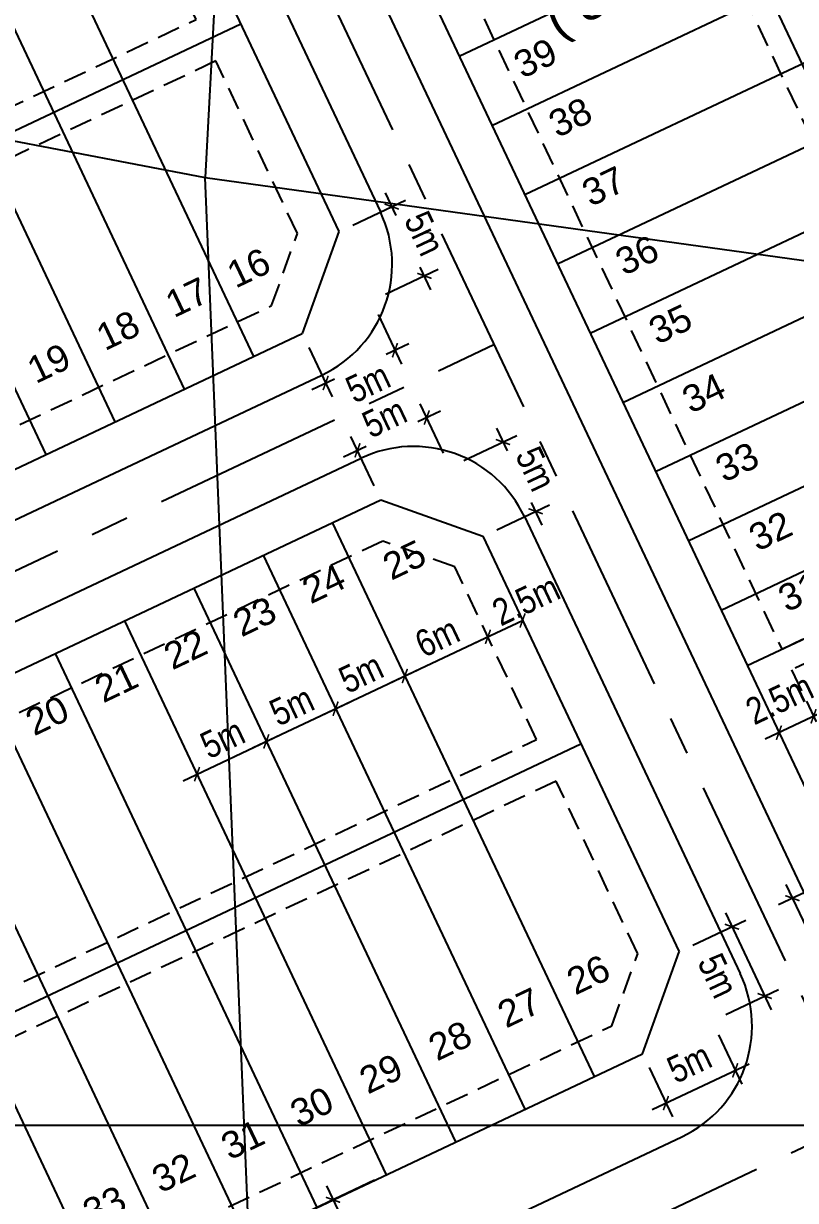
# Model space of a CAD drawing. Extents: x 597165 to 598689, y 1181586 to 1183364.
# Drawn here: x 597635 to 597685.4, y 1182549.4 to 1182626.3 of the extents above; entities that cross this region are included whole.
import ezdxf
from ezdxf.enums import TextEntityAlignment as Align

# ---------------------------------------------------------------- set-up
doc = ezdxf.new("R2010")
doc.units = 0
doc.header["$MEASUREMENT"] = 0
doc.linetypes.add('CENTER', pattern=[2, 1.25, -0.25, 0.25, -0.25])
doc.linetypes.add('DASHED', pattern=[0.75, 0.5, -0.25])
doc.layers.get('0').update_dxf_attribs({"linetype": 'CONTINUOUS'})
doc.layers.get('DEFPOINTS').update_dxf_attribs({"color": 8, "linetype": 'CONTINUOUS'})
for name, color, linetype in [('CGXD', 3, 'CONTINUOUS'), ('DIM-T', 7, 'CONTINUOUS'), ('DTEXT-TENLO', 4, 'CONTINUOUS'), ('NEN-HT', 8, 'CONTINUOUS'), ('NET-04', 4, 'CONTINUOUS'), ('NET-LENGOAI', 4, 'CONTINUOUS'), ('NET-LETRONG', 5, 'CONTINUOUS'), ('NET-PLO', 2, 'CONTINUOUS'), ('NET-TIM', 2, 'CENTER'), ('TEXT-SOLO', 7, 'CONTINUOUS')]:
    doc.layers.add(name, color=color, linetype=linetype)
doc.styles.add('AVO', font='VHELVEN.TTF')
doc.styles.add('VHEL-C-R', font='VHELVCN.TTF')
doc.styles.add('VTIMES-R', font='VAPTIMN.TTF')
doc.dimstyles.new('TL1000', dxfattribs={"dimscale": 0, "dimtxt": 2, "dimasz": 0.7, "dimexe": 1, "dimexo": 1, "dimgap": 0.5, "dimtad": 1, "dimdec": 1, "dimzin": 12, "dimtxsty": 'VHEL-C-R', "dimblk1": 'ARCHTICK', "dimblk2": 'ARCHTICK', "dimsah": 1, "dimcen": -0.09, "dimdle": 1, "dimclrd": 256, "dimclre": 256, "dimclrt": 256, "dimazin": 3, "dimtfac": 0.005, "dimtdec": 1, "dimtix": 1, "dimtmove": 0, "dimatfit": 3, "dimtolj": 1, "dimtzin": 0})

# ---------------------------------------------------------------- blocks, each defined once
blk = doc.blocks.new('_ARCHTICK')
at = {"color": 0, "linetype": 'BYBLOCK', "const_width": 0.15}
blk.add_lwpolyline([(-0.5, -0.5), (0.5, 0.5)], dxfattribs=at)
blk = doc.blocks.new('*D474')
at = {"linetype": 'BYBLOCK'}
blk.add_line((597645.43, 1182576.848), (597651.759, 1182579.837), dxfattribs=at)
at = {"layer": 'DEFPOINTS', "color": 0, "linetype": 'BYBLOCK'}
for p in [(597650.855, 1182579.41), (597650.855, 1182579.41), (597646.334, 1182577.275)]:
    blk.add_point(p, dxfattribs=at)
at = {"linetype": 'BYBLOCK', "xscale": 0.7, "yscale": 0.7, "zscale": 0.7}
for p, rotation in [((597650.855, 1182579.41), 25.28251725091417), ((597646.334, 1182577.275), 205.2825172509142)]:
    blk.add_blockref('_ARCHTICK', p, dxfattribs=dict(at, rotation=rotation))
at = {"linetype": 'BYBLOCK', "insert": (597647.999, 1182579.603), "char_height": 1.75, "attachment_point": 5, "rotation": 25.28252, "style": 'VHEL-C-R'}
blk.add_mtext('\\A1;5m', dxfattribs=at)
blk = doc.blocks.new('*D473')
at = {"linetype": 'BYBLOCK'}
blk.add_line((597649.951, 1182578.983), (597656.28, 1182581.973), dxfattribs=at)
at = {"layer": 'DEFPOINTS', "color": 0, "linetype": 'BYBLOCK'}
for p in [(597655.376, 1182581.546), (597655.376, 1182581.546), (597650.855, 1182579.41)]:
    blk.add_point(p, dxfattribs=at)
at = {"linetype": 'BYBLOCK', "xscale": 0.7, "yscale": 0.7, "zscale": 0.7}
for p, rotation in [((597655.376, 1182581.546), 25.28251725091417), ((597650.855, 1182579.41), 205.2825172509142)]:
    blk.add_blockref('_ARCHTICK', p, dxfattribs=dict(at, rotation=rotation))
at = {"linetype": 'BYBLOCK', "insert": (597652.52, 1182581.738), "char_height": 1.75, "attachment_point": 5, "rotation": 25.28252, "style": 'VHEL-C-R'}
blk.add_mtext('\\A1;5m', dxfattribs=at)
blk = doc.blocks.new('*D472')
at = {"linetype": 'BYBLOCK'}
blk.add_line((597654.472, 1182581.119), (597660.801, 1182584.108), dxfattribs=at)
at = {"layer": 'DEFPOINTS', "color": 0, "linetype": 'BYBLOCK'}
for p in [(597659.897, 1182583.681), (597659.897, 1182583.681), (597655.376, 1182581.546)]:
    blk.add_point(p, dxfattribs=at)
at = {"linetype": 'BYBLOCK', "xscale": 0.7, "yscale": 0.7, "zscale": 0.7}
for p, rotation in [((597659.897, 1182583.681), 25.28251725091417), ((597655.376, 1182581.546), 205.2825172509142)]:
    blk.add_blockref('_ARCHTICK', p, dxfattribs=dict(at, rotation=rotation))
at = {"linetype": 'BYBLOCK', "insert": (597657.041, 1182583.874), "char_height": 1.75, "attachment_point": 5, "rotation": 25.28252, "style": 'VHEL-C-R'}
blk.add_mtext('\\A1;5m', dxfattribs=at)
blk = doc.blocks.new('*D471')
at = {"linetype": 'BYBLOCK'}
blk.add_line((597658.993, 1182583.254), (597666.226, 1182586.671), dxfattribs=at)
at = {"layer": 'DEFPOINTS', "color": 0, "linetype": 'BYBLOCK'}
for p in [(597665.322, 1182586.244), (597665.322, 1182586.244), (597659.897, 1182583.681)]:
    blk.add_point(p, dxfattribs=at)
at = {"linetype": 'BYBLOCK', "xscale": 0.7, "yscale": 0.7, "zscale": 0.7}
for p, rotation in [((597665.322, 1182586.244), 25.28251725091417), ((597659.897, 1182583.681), 205.2825172509142)]:
    blk.add_blockref('_ARCHTICK', p, dxfattribs=dict(at, rotation=rotation))
at = {"linetype": 'BYBLOCK', "insert": (597662.014, 1182586.223), "char_height": 1.75, "attachment_point": 5, "rotation": 25.28252, "style": 'VHEL-C-R'}
blk.add_mtext('\\A1;6m', dxfattribs=at)
blk = doc.blocks.new('*D470')
at = {"linetype": 'BYBLOCK'}
for p, q in [((597664.418, 1182585.817), (597667.583, 1182587.311)), ((597667.684, 1182587.097), (597668.01, 1182586.407))]:
    blk.add_line(p, q, dxfattribs=at)
at = {"layer": 'DEFPOINTS', "color": 0, "linetype": 'BYBLOCK'}
for p in [(597667.257, 1182588.001), (597667.583, 1182587.311), (597665.322, 1182586.244)]:
    blk.add_point(p, dxfattribs=at)
at = {"linetype": 'BYBLOCK', "xscale": 0.7, "yscale": 0.7, "zscale": 0.7}
for p, rotation in [((597667.583, 1182587.311), 25.28251725091417), ((597665.322, 1182586.244), 205.2825172509142)]:
    blk.add_blockref('_ARCHTICK', p, dxfattribs=dict(at, rotation=rotation))
at = {"linetype": 'BYBLOCK', "insert": (597667.81, 1182588.638), "char_height": 1.75, "attachment_point": 5, "rotation": 25.28252, "style": 'VHEL-C-R'}
blk.add_mtext('\\A1;2.5m', dxfattribs=at)
blk = doc.blocks.new('*D447')
at = {"linetype": 'BYBLOCK'}
blk.add_line((597687.48, 1182581.478), (597683.411, 1182579.556), dxfattribs=at)
at = {"layer": 'DEFPOINTS', "color": 0, "linetype": 'BYBLOCK'}
for p in [(597686.576, 1182581.051), (597684.315, 1182579.983), (597684.315, 1182579.983)]:
    blk.add_point(p, dxfattribs=at)
at = {"linetype": 'BYBLOCK', "xscale": 0.7, "yscale": 0.7, "zscale": 0.7}
for p, rotation in [((597686.576, 1182581.051), 25.28251724477174), ((597684.315, 1182579.983), 205.2825172447717)]:
    blk.add_blockref('_ARCHTICK', p, dxfattribs=dict(at, rotation=rotation))
at = {"linetype": 'BYBLOCK', "insert": (597684.352, 1182582.179), "char_height": 1.75, "attachment_point": 5, "rotation": 25.28252, "style": 'VHEL-C-R'}
blk.add_mtext('\\A1;2.5m', dxfattribs=at)
blk = doc.blocks.new('*D328')
at = {"linetype": 'BYBLOCK'}
for p, q in [((597657.924, 1182550.764), (597654.307, 1182549.056)), ((597654.784, 1182550.387), (597658.201, 1182543.153)), ((597660.487, 1182545.339), (597656.87, 1182543.63))]:
    blk.add_line(p, q, dxfattribs=at)
at = {"layer": 'DEFPOINTS', "color": 0, "linetype": 'BYBLOCK'}
for p in [(597658.828, 1182551.191), (597661.391, 1182545.766), (597657.774, 1182544.057)]:
    blk.add_point(p, dxfattribs=at)
at = {"linetype": 'BYBLOCK', "xscale": 0.7, "yscale": 0.7, "zscale": 0.7}
for p, rotation in [((597655.212, 1182549.483), 115.2825172570017), ((597657.774, 1182544.057), 295.2825172570018)]:
    blk.add_blockref('_ARCHTICK', p, dxfattribs=dict(at, rotation=rotation))
at = {"linetype": 'BYBLOCK', "insert": (597657.753, 1182547.365), "char_height": 1.75, "attachment_point": 5, "rotation": 295.28252, "style": 'VHEL-C-R'}
blk.add_mtext('\\A1;6m', dxfattribs=at)
blk = doc.blocks.new('*D325')
at = {"linetype": 'BYBLOCK'}
for p, q in [((597657.924, 1182550.764), (597650.69, 1182547.347)), ((597651.168, 1182548.678), (597660.563, 1182528.786)), ((597666.466, 1182532.68), (597659.232, 1182529.263))]:
    blk.add_line(p, q, dxfattribs=at)
at = {"layer": 'DEFPOINTS', "color": 0, "linetype": 'BYBLOCK'}
for p in [(597658.828, 1182551.191), (597667.37, 1182533.107), (597660.136, 1182529.69)]:
    blk.add_point(p, dxfattribs=at)
at = {"linetype": 'BYBLOCK', "xscale": 0.7, "yscale": 0.7, "zscale": 0.7}
for p, rotation in [((597651.595, 1182547.774), 115.282517252708), ((597660.136, 1182529.69), 295.282517252708)]:
    blk.add_blockref('_ARCHTICK', p, dxfattribs=dict(at, rotation=rotation))
at = {"linetype": 'BYBLOCK', "insert": (597657.126, 1182539.327), "char_height": 1.75, "attachment_point": 5, "rotation": 295.28252, "style": 'VHEL-C-R'}
blk.add_mtext('\\A1;20m', dxfattribs=at)
blk = doc.blocks.new('*D163')
at = {"linetype": 'BYBLOCK'}
for p, q in [((597687.744, 1182570.378), (597684.295, 1182568.749)), ((597684.772, 1182570.08), (597687.762, 1182563.751)), ((597689.88, 1182565.857), (597686.43, 1182564.228))]:
    blk.add_line(p, q, dxfattribs=at)
at = {"layer": 'DEFPOINTS', "color": 0, "linetype": 'BYBLOCK'}
for p in [(597688.648, 1182570.805), (597690.784, 1182566.284), (597687.335, 1182564.655)]:
    blk.add_point(p, dxfattribs=at)
at = {"linetype": 'BYBLOCK', "xscale": 0.7, "yscale": 0.7, "zscale": 0.7}
for p, rotation in [((597685.199, 1182569.176), 115.2825172492049), ((597687.335, 1182564.655), 295.2825172492049)]:
    blk.add_blockref('_ARCHTICK', p, dxfattribs=dict(at, rotation=rotation))
at = {"linetype": 'BYBLOCK', "insert": (597688.246, 1182567.85), "char_height": 1.75, "attachment_point": 5, "rotation": 295.28252, "style": 'VHEL-C-R'}
blk.add_mtext('\\A1;5m', dxfattribs=at)
blk = doc.blocks.new('*D160')
at = {"linetype": 'BYBLOCK'}
for p, q in [((597680.363, 1182560.256), (597681.887, 1182557.03)), ((597675.842, 1182558.121), (597677.366, 1182554.894)), ((597676.035, 1182555.371), (597682.365, 1182558.361))]:
    blk.add_line(p, q, dxfattribs=at)
at = {"layer": 'DEFPOINTS', "color": 0, "linetype": 'BYBLOCK'}
for p in [(597679.936, 1182561.161), (597675.415, 1182559.025), (597681.46, 1182557.934)]:
    blk.add_point(p, dxfattribs=at)
at = {"linetype": 'BYBLOCK', "xscale": 0.7, "yscale": 0.7, "zscale": 0.7}
for p, rotation in [((597681.46, 1182557.934), 25.28251725047799), ((597676.939, 1182555.798), 205.282517250478)]:
    blk.add_blockref('_ARCHTICK', p, dxfattribs=dict(at, rotation=rotation))
at = {"linetype": 'BYBLOCK', "insert": (597678.468, 1182558.416), "char_height": 1.75, "attachment_point": 5, "rotation": 25.28252, "style": 'VHEL-C-R'}
blk.add_mtext('\\A1;5m', dxfattribs=at)
blk = doc.blocks.new('*D159')
at = {"linetype": 'BYBLOCK'}
for p, q in [((597678.705, 1182566.109), (597682.154, 1182567.738)), ((597680.823, 1182568.215), (597683.813, 1182561.886)), ((597680.84, 1182561.588), (597684.29, 1182563.217))]:
    blk.add_line(p, q, dxfattribs=at)
at = {"layer": 'DEFPOINTS', "color": 0, "linetype": 'BYBLOCK'}
for p in [(597677.801, 1182565.682), (597683.386, 1182562.79), (597679.936, 1182561.161)]:
    blk.add_point(p, dxfattribs=at)
at = {"linetype": 'BYBLOCK', "xscale": 0.7, "yscale": 0.7, "zscale": 0.7}
for p, rotation in [((597681.25, 1182567.311), 115.2825172635463), ((597683.386, 1182562.79), 295.2825172635463)]:
    blk.add_blockref('_ARCHTICK', p, dxfattribs=dict(at, rotation=rotation))
at = {"linetype": 'BYBLOCK', "insert": (597680.339, 1182564.116), "char_height": 1.75, "attachment_point": 5, "rotation": 295.28252, "style": 'VHEL-C-R'}
blk.add_mtext('\\A1;5m', dxfattribs=at)
blk = doc.blocks.new('*D158')
at = {"linetype": 'BYBLOCK'}
for p, q in [((597662.426, 1182598.233), (597660.902, 1182601.46)), ((597662.233, 1182600.983), (597660.753, 1182600.284)), ((597657.905, 1182596.098), (597656.381, 1182599.325)), ((597655.904, 1182597.993), (597657.384, 1182598.693))]:
    blk.add_line(p, q, dxfattribs=at)
at = {"layer": 'DEFPOINTS', "color": 0, "linetype": 'BYBLOCK'}
for p in [(597661.329, 1182600.556), (597662.853, 1182597.329), (597658.332, 1182595.194)]:
    blk.add_point(p, dxfattribs=at)
at = {"linetype": 'BYBLOCK', "xscale": 0.7, "yscale": 0.7, "zscale": 0.7}
for p, rotation in [((597661.329, 1182600.556), 25.28251725416347), ((597656.808, 1182598.421), 205.2825172541635)]:
    blk.add_blockref('_ARCHTICK', p, dxfattribs=dict(at, rotation=rotation))
at = {"linetype": 'BYBLOCK', "insert": (597658.568, 1182600.547), "char_height": 1.75, "attachment_point": 5, "rotation": 25.28252, "style": 'VHEL-C-R'}
blk.add_mtext('\\A1;5m', dxfattribs=at)
blk = doc.blocks.new('*D157')
at = {"linetype": 'BYBLOCK'}
for p, q in [((597663.757, 1182597.756), (597667.206, 1182599.385)), ((597665.875, 1182599.863), (597666.574, 1182598.382)), ((597665.893, 1182593.235), (597669.342, 1182594.864)), ((597668.865, 1182593.533), (597668.165, 1182595.014))]:
    blk.add_line(p, q, dxfattribs=at)
at = {"layer": 'DEFPOINTS', "color": 0, "linetype": 'BYBLOCK'}
for p in [(597666.302, 1182598.958), (597662.853, 1182597.329), (597664.988, 1182592.808)]:
    blk.add_point(p, dxfattribs=at)
at = {"linetype": 'BYBLOCK', "xscale": 0.7, "yscale": 0.7, "zscale": 0.7}
for p, rotation in [((597666.302, 1182598.958), 115.282517245653), ((597668.438, 1182594.437), 295.282517245653)]:
    blk.add_blockref('_ARCHTICK', p, dxfattribs=dict(at, rotation=rotation))
at = {"linetype": 'BYBLOCK', "insert": (597668.45, 1182597.208), "char_height": 1.75, "attachment_point": 5, "rotation": 295.28252, "style": 'VHEL-C-R'}
blk.add_mtext('\\A1;5m', dxfattribs=at)
blk = doc.blocks.new('*D152')
at = {"linetype": 'BYBLOCK'}
for p, q in [((597658.155, 1182607.276), (597659.679, 1182604.049)), ((597660.156, 1182605.38), (597658.676, 1182604.681)), ((597653.634, 1182605.14), (597655.158, 1182601.913)), ((597653.827, 1182602.39), (597655.307, 1182603.09))]:
    blk.add_line(p, q, dxfattribs=at)
at = {"layer": 'DEFPOINTS', "color": 0, "linetype": 'BYBLOCK'}
for p in [(597657.728, 1182608.18), (597653.207, 1182606.044), (597659.252, 1182604.953)]:
    blk.add_point(p, dxfattribs=at)
at = {"linetype": 'BYBLOCK', "xscale": 0.7, "yscale": 0.7, "zscale": 0.7}
for p, rotation in [((597659.252, 1182604.953), 25.28251725657595), ((597654.731, 1182602.818), 205.282517256576)]:
    blk.add_blockref('_ARCHTICK', p, dxfattribs=dict(at, rotation=rotation))
at = {"linetype": 'BYBLOCK', "insert": (597657.491, 1182602.827), "char_height": 1.75, "attachment_point": 5, "rotation": 25.28252, "style": 'VHEL-C-R'}
blk.add_mtext('\\A1;5m', dxfattribs=at)
blk = doc.blocks.new('*D151')
at = {"linetype": 'BYBLOCK'}
for p, q in [((597656.497, 1182613.128), (597659.946, 1182614.757)), ((597658.615, 1182615.234), (597659.314, 1182613.754)), ((597658.632, 1182608.607), (597662.081, 1182610.236)), ((597661.604, 1182608.905), (597660.905, 1182610.385))]:
    blk.add_line(p, q, dxfattribs=at)
at = {"layer": 'DEFPOINTS', "color": 0, "linetype": 'BYBLOCK'}
for p in [(597655.593, 1182612.701), (597661.177, 1182609.809), (597657.728, 1182608.18)]:
    blk.add_point(p, dxfattribs=at)
at = {"linetype": 'BYBLOCK', "xscale": 0.7, "yscale": 0.7, "zscale": 0.7}
for p, rotation in [((597659.042, 1182614.33), 115.2825172635463), ((597661.177, 1182609.809), 295.2825172635463)]:
    blk.add_blockref('_ARCHTICK', p, dxfattribs=dict(at, rotation=rotation))
at = {"linetype": 'BYBLOCK', "insert": (597661.19, 1182612.58), "char_height": 1.75, "attachment_point": 5, "rotation": 295.28252, "style": 'VHEL-C-R'}
blk.add_mtext('\\A1;5m', dxfattribs=at)

msp = doc.modelspace()

# ---------------------------------------------------------------- linework, layer by layer
at = {"layer": 'CGXD', "linetype": 'DASHED', "ltscale": 3}
for points in [[(597654.5551, 1182686.3084), (597640.0877, 1182679.4751), (597684.5042, 1182585.4369), (597698.9716, 1182592.2703)], [(597646.2837, 1182626.5519), (597640.9604, 1182637.8225), (597636.2535, 1182639.5094), (597573.0229, 1182609.644), (597571.336, 1182604.9372), (597576.6593, 1182593.6666)], [(597651.2014, 1182607.8619), (597652.8883, 1182612.5688), (597647.565, 1182623.8393), (597577.9406, 1182590.954), (597583.2639, 1182579.6835), (597587.9708, 1182577.9965)], [(597668.492, 1182579.5329), (597663.1686, 1182590.8034), (597658.4618, 1182592.4903), (597550.0207, 1182541.2709), (597548.3338, 1182536.5641), (597553.6572, 1182525.2936)], [(597700.9686, 1182591.5546), (597685.1448, 1182584.0806), (597690.4682, 1182572.8101), (597695.175, 1182571.1232), (597707.8019, 1182577.0872)], [(597673.4097, 1182560.8429), (597675.0966, 1182565.5497), (597669.7732, 1182576.8202), (597554.9384, 1182522.5809), (597560.2618, 1182511.3104), (597564.9686, 1182509.6235)]]:
    msp.add_lwpolyline(points, close=True, dxfattribs=at)
at = {"layer": 'NEN-HT', "linetype": 'CONTINUOUS'}
for p, q in [((597648.62, 1182649.35), (597646.86, 1182616.23)), ((597625.67, 1182620.28), (597646.86, 1182616.23)), ((597646.86, 1182616.23), (597740.86, 1182603.2)), ((597650.94, 1182517.36), (597646.86, 1182616.23))]:
    msp.add_line(p, q, dxfattribs=at)
at = {"layer": 'NET-04'}
msp.add_line((597253.7231, 1182554.3668), (598599.5681, 1182554.3668), dxfattribs=at)
at = {"layer": 'NET-LENGOAI', "ltscale": 20}
for p, q in [((597627.427, 1182693.402), (597687.716, 1182565.7589)), ((597645.4913, 1182641.1078), (597658.3037, 1182613.9814)), ((597589.3834, 1182572.5811), (597654.4867, 1182603.331)), ((597546.7354, 1182545.8019), (597657.0492, 1182597.9057)), ((597667.6995, 1182594.0887), (597681.7932, 1182564.2497)), ((597567.6625, 1182501.4954), (597677.9762, 1182553.5993))]:
    msp.add_line(p, q, dxfattribs=at)
for centre, start, end in [((597651.07, 1182610.5647), 295.282517, 25.282517), ((597660.4658, 1182590.672), 25.282517, 115.282517), ((597674.5595, 1182560.833), 295.282517, 25.282517)]:
    msp.add_arc(centre, 8, start, end, dxfattribs=at)
at = {"layer": 'NET-LETRONG'}
for p, q in [((597642.7786, 1182639.8265), (597655.5911, 1182612.7001)), ((597661.3167, 1182628.6757), (597688.6499, 1182570.806)), ((597655.5911, 1182612.7001), (597653.2054, 1182606.0437)), ((597588.1021, 1182575.2938), (597653.2054, 1182606.0437)), ((597548.0167, 1182543.0892), (597658.3304, 1182595.1931)), ((597658.3304, 1182595.1931), (597664.9869, 1182592.8075)), ((597664.9869, 1182592.8075), (597677.7994, 1182565.6811)), ((597675.4137, 1182559.0246), (597677.7994, 1182565.6811)), ((597565.1, 1182506.9207), (597675.4137, 1182559.0246))]:
    msp.add_line(p, q, dxfattribs=at)
at = {"layer": 'NET-PLO'}
for p, q in [((597647.3698, 1182705.0333), (597708.8696, 1182574.8266)), ((597650.0407, 1182604.5489), (597632.9574, 1182640.7174)), ((597663.4521, 1182624.1546), (597699.6206, 1182641.2379)), ((597645.5196, 1182602.4135), (597628.4364, 1182638.582)), ((597640.9986, 1182600.2781), (597623.9153, 1182636.4466)), ((597665.5875, 1182619.6335), (597701.756, 1182636.7168)), ((597636.4775, 1182598.1426), (597619.3942, 1182634.3112)), ((597667.7229, 1182615.1125), (597703.8914, 1182632.1958)), ((597669.8583, 1182610.5914), (597706.0268, 1182627.6747)), ((597575.0394, 1182591.2426), (597649.1849, 1182626.2633)), ((597671.9937, 1182606.0704), (597708.1622, 1182623.1536)), ((597674.1291, 1182601.5493), (597710.2976, 1182618.6326)), ((597676.2645, 1182597.0282), (597712.4331, 1182614.1115)), ((597678.4, 1182592.5072), (597714.5685, 1182609.5904)), ((597680.5354, 1182587.9861), (597716.7039, 1182605.0694)), ((597682.2437, 1182584.3692), (597718.4122, 1182601.4525)), ((597655.1657, 1182593.6983), (597672.249, 1182557.5298)), ((597650.6446, 1182591.5629), (597667.7279, 1182555.3944)), ((597646.1236, 1182589.4275), (597663.2068, 1182553.259)), ((597641.6025, 1182587.2921), (597658.6858, 1182551.1236)), ((597637.0814, 1182585.1567), (597654.1647, 1182548.9882)), ((597632.5604, 1182583.0213), (597649.6436, 1182546.8528)), ((597628.0393, 1182580.8859), (597645.1226, 1182544.7173)), ((597552.0373, 1182522.8695), (597671.3931, 1182579.2443)), ((597623.5182, 1182578.7505), (597640.6015, 1182542.5819))]:
    msp.add_line(p, q, dxfattribs=at)
at = {"layer": 'NET-TIM', "ltscale": 10}
for p, q in [((597619.5894, 1182702.9713), (597689.6309, 1182554.6804)), ((597535.5079, 1182543.8166), (597665.7143, 1182605.3163)), ((597490.7043, 1182460.7224), (597744.7879, 1182580.7324))]:
    msp.add_line(p, q, dxfattribs=at)

# ---------------------------------------------------------------- texts
at = {"layer": 'DTEXT-TENLO', "style": 'VTIMES-R'}
msp.add_text('( 54 Loâ 5m x 20m)', height=2.5, rotation=25.282517, dxfattribs=at).set_placement((597682.0363, 1182631.1868), align=Align.CENTER)
at = {"layer": 'TEXT-SOLO', "color": 3, "style": 'AVO'}
for s, p in [('39', (597668.7907, 1182623.2433)), ('38', (597671.0714, 1182619.3785)), ('37', (597673.2488, 1182614.8775)), ('36', (597675.4262, 1182610.3765)), ('16', (597650.0741, 1182609.5469)), ('17', (597646.056, 1182607.6238)), ('35', (597677.6036, 1182605.8755)), ('18', (597641.5437, 1182605.4699)), ('19', (597637.0314, 1182603.316)), ('34', (597679.7809, 1182601.3745)), ('33', (597681.9583, 1182596.8735)), ('32', (597684.1357, 1182592.3725)), ('25', (597660.236, 1182590.4805)), ('24', (597654.9734, 1182588.9358)), ('31', (597686.0479, 1182588.4013)), ('23', (597650.4611, 1182586.7819)), ('22', (597645.9488, 1182584.628)), ('21', (597641.4365, 1182582.4742)), ('20', (597636.9242, 1182580.3203)), ('26', (597672.2463, 1182563.398)), ('27', (597667.734, 1182561.2442)), ('28', (597663.2217, 1182559.0903)), ('29', (597658.7094, 1182556.9364)), ('30', (597654.1971, 1182554.7826)), ('31', (597649.6848, 1182552.6287)), ('32', (597645.1725, 1182550.4748)), ('33', (597640.6602, 1182548.3209))]:
    msp.add_text(s, height=1.75, rotation=25.516695, dxfattribs=at).set_placement(p, align=Align.CENTER)

# ---------------------------------------------------------------- dimensions: what is measured, and where the dimension line sits
at = {"layer": 'DIM-T'}
for base, p1, p2, angle, picture, middle in [((597661.1773, 1182609.8089), (597655.5925, 1182612.7008), (597657.7279, 1182608.1797), 295.282517, '*D151', (597661.1896, 1182612.5796)), ((597659.252, 1182604.9529), (597653.2069, 1182606.0443), (597657.7279, 1182608.1797), 25.282517, '*D152', (597657.4914, 1182602.8268)), ((597661.3288, 1182600.556), (597658.3319, 1182595.1938), (597662.8529, 1182597.3292), 25.282517, '*D158', (597658.5683, 1182600.5468)), ((597666.3022, 1182598.9584), (597664.9883, 1182592.8081), (597662.8529, 1182597.3292), 115.282517, '*D157', (597668.45, 1182597.208)), ((597687.3346, 1182564.6551), (597688.6485, 1182570.8054), (597690.7839, 1182566.2843), 295.282517, '*D163', (597688.2461, 1182567.8505)), ((597683.3855, 1182562.7899), (597677.8008, 1182565.6817), (597679.9362, 1182561.1607), 295.282517, '*D159', (597680.3386, 1182564.1156)), ((597681.4603, 1182557.9339), (597675.4151, 1182559.0253), (597679.9362, 1182561.1607), 25.282517, '*D160', (597678.4678, 1182558.4159))]:
    dim = msp.add_linear_dim(base=base, p1=p1, p2=p2, angle=angle, dimstyle='TL1000', override={"dimscale": 1, "dimtxt": 1.75, "dimpost": 'm'}, dxfattribs=at)
    dim.commit()
    dim.dimension.update_dxf_attribs({"geometry": picture, "text_midpoint": middle, "dimtype": 161})
at = {"layer": 'DIM-T', "color": 1}
for base, p1, p2, angle, picture, middle in [((597667.5828, 1182587.3114), (597665.3223, 1182586.2437), (597667.257, 1182588.0013), 205.282517, '*D470', (597667.8104, 1182588.6381)), ((597684.3154, 1182579.983), (597686.5759, 1182581.0507), (597684.3154, 1182579.983), 25.282517, '*D447', (597684.3518, 1182582.1793))]:
    dim = msp.add_linear_dim(base=base, p1=p1, p2=p2, angle=angle, dimstyle='TL1000', override={"dimscale": 1, "dimtxt": 1.75, "dimdsep": 46, "dimpost": 'm'}, dxfattribs=at)
    dim.commit()
    dim.dimension.update_dxf_attribs({"geometry": picture, "text_midpoint": middle, "dimtype": 160})
for base, p1, p2, picture, middle in [((597665.3223, 1182586.2437), (597659.897, 1182583.6812), (597665.3223, 1182586.2437), '*D471', (597662.0144, 1182586.2226)), ((597659.897, 1182583.6812), (597655.3759, 1182581.5458), (597659.897, 1182583.6812), '*D472', (597657.0413, 1182583.8737)), ((597655.3759, 1182581.5458), (597650.8549, 1182579.4104), (597655.3759, 1182581.5458), '*D473', (597652.5202, 1182581.7383)), ((597650.8549, 1182579.4104), (597646.3338, 1182577.275), (597650.8549, 1182579.4104), '*D474', (597647.9991, 1182579.6029))]:
    dim = msp.add_linear_dim(base=base, p1=p1, p2=p2, angle=205.282517, dimstyle='TL1000', override={"dimscale": 1, "dimtxt": 1.75, "dimdsep": 46, "dimpost": 'm'}, dxfattribs=at)
    dim.commit()
    dim.dimension.update_dxf_attribs({"geometry": picture, "text_midpoint": middle})
at = {"layer": 'DIM-T'}
for p2, distance, picture, middle in [((597667.37, 1182533.1067), -8, '*D325', (597657.1256, 1182539.3273)), ((597661.3909, 1182545.7656), -4, '*D328', (597657.7529, 1182547.3652))]:
    dim = msp.add_aligned_dim(p1=(597658.8284, 1182551.1909), p2=p2, distance=distance, dimstyle='TL1000', override={"dimscale": 1, "dimtxt": 1.75, "dimpost": 'm'}, dxfattribs=at)
    dim.commit()
    dim.dimension.update_dxf_attribs({"geometry": picture, "text_midpoint": middle})

doc.saveas('drawing.dxf')
